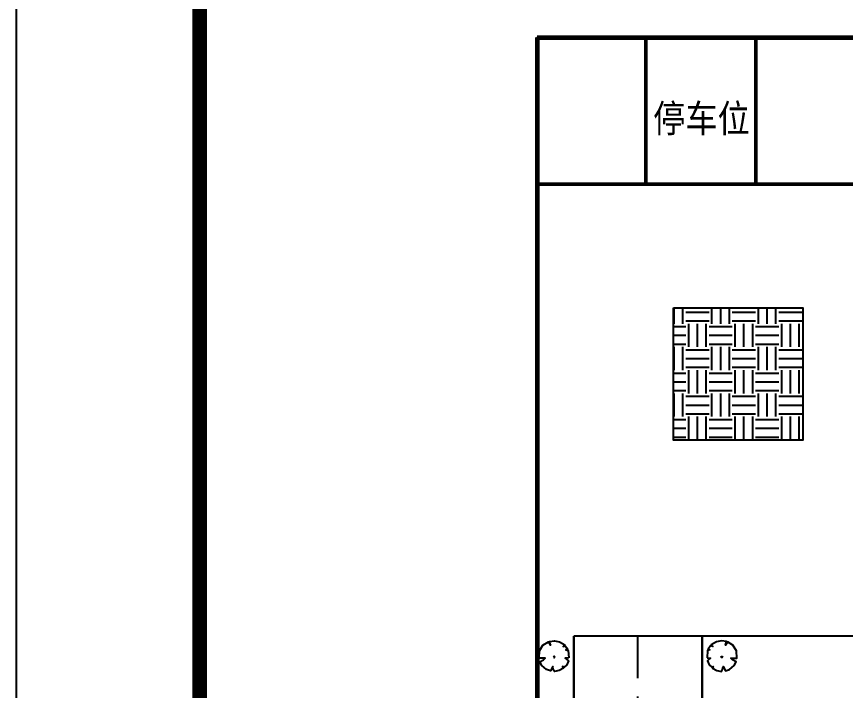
# Model space of a CAD drawing. Extents: x 301136 to 469336, y 529561 to 648381.
# Drawn here: x 301136 to 323763, y 611568 to 629975 of the extents above; entities that cross this region are included whole.
import ezdxf

# ---------------------------------------------------------------- set-up
doc = ezdxf.new("R2010")
doc.units = 0
doc.header["$LTSCALE"] = 40
doc.linetypes.add('CENTER2', pattern=[1.125, 0.75, -0.125, 0.125, -0.125])
for name, color, linetype in [('PUB_DIM', 3, 'Continuous'), ('PUB_TEXT', 7, 'Continuous'), ('tree', 64, 'Continuous'), ('TUBAO', 7, 'Continuous'), ('标注', 7, 'Continuous')]:
    doc.layers.add(name, color=color, linetype=linetype)
doc.layers.add('公路', color=41, linetype='Continuous', lineweight=30)
doc.layers.add('围墙', color=82, linetype='围墙', lineweight=60)
doc.styles.add('宋体', font='SimSun.ttf', dxfattribs={"width": 0.85})
doc.linetypes.add('围墙', pattern='A,20,[130,ltypeshp.shx,S=5,R=0,X=0,Y=-5],20', length=40)

# ---------------------------------------------------------------- blocks, each defined once
blk = doc.blocks.new('A$C1CB2207C')
at = {"layer": 'tree', "color": 30}
blk.add_lwpolyline([(0, 2.46), (0.65, 2.43), (0.07, 1.96), (0.38, 1.23), (0.86, 0.77), (1.14, 0.91), (1.01, 0.62), (1.8, 0.16), (2.65, 0), (2.84, 0.38), (2.92, 0.89), (3.34, 0.11), (4.09, 0.37), (4.91, 1.11), (5.29, 1.78), (4.61, 2.12), (4.31, 2.44), (5.43, 2.44), (5.36, 3.73), (4.72, 4.76), (3.72, 5.38), (3.34, 4.78), (3.54, 5.46), (2.63, 5.6), (1.7, 5.4), (0.76, 4.85), (1.03, 4.53), (0.65, 4.66), (0.2, 4.09), (0.53, 3.94), (0.11, 3.84)], close=True, dxfattribs=at)
blk.add_circle((2.68, 2.63), 0.103, dxfattribs=at)

msp = doc.modelspace()

# ---------------------------------------------------------------- hatches: boundary and pattern name
at = {"layer": '标注'}
h = msp.add_hatch(dxfattribs=at)
h.set_pattern_fill('纵横编织纹', color=256, scale=100, style=0)
h.set_pattern_definition([(0, (0, 0), (635, 635), [635, -635]), (0, (0, 238.1), (635, 635), [635, -635]), (0, (0, 476.25), (635, 635), [635, -635]), (90, (79.4, 555.6), (-635, 635), [635, -635]), (90, (317.5, 555.6), (-635, 635), [635, -635]), (90, (555.6, 555.6), (-635, 635), [635, -635])])
h.paths.add_polyline_path([(319067.5, 622017.8), (322601.3, 622017.8), (322601.3, 618406.5), (319067.5, 618406.5)])

# ---------------------------------------------------------------- linework, layer by layer
at = {"layer": 'PUB_DIM', "color": 0, "linetype": 'ByBlock', "lineweight": 18}
msp.add_line((315333.3, 625400), (315333.3, 629400), dxfattribs=at)
at = {"layer": 'PUB_DIM', "color": 0, "linetype": 'ByBlock', "lineweight": 18, "const_width": 100}
for points in [[(318316.7, 625400), (318316.7, 629400)], [(321316.7, 625400), (321316.7, 629400)], [(315350, 625400), (324316.7, 625400)]]:
    msp.add_lwpolyline(points, dxfattribs=at)
at = {"layer": 'TUBAO', "linetype": 'Continuous', "lineweight": -2}
msp.add_lwpolyline([(301136.3, 529581.4), (301136.3, 648381.4), (469336.3, 648381.4), (469336.3, 529581.4)], dxfattribs=at)
at = {"layer": 'TUBAO', "linetype": 'Continuous', "lineweight": 120, "const_width": 400}
msp.add_lwpolyline([(426014.3, 531561.4), (306136.3, 531561.4), (306136.3, 609751.1), (306136.3, 646361.4), (432319.7, 646361.4), (467336.3, 646361.4), (467336.3, 609751.1), (467336.3, 531561.4)], close=True, dxfattribs=at)
at = {"layer": '公路'}
for points in [[(359150, 623400), (409820, 623400, -0.4142136), (414320, 618900), (414320, 580400, -0.4142136), (409320, 575400), (321350, 575400, -0.4142136), (316350, 580400), (316350, 613050)], [(359150, 619900), (409820, 619900, -0.4142136), (410820, 618900), (410820, 580400, -0.4142136), (409320, 578900), (321350, 578900, -0.4142136), (319850, 580400), (319850, 613050)]]:
    msp.add_lwpolyline(points, format="xyb", dxfattribs=at)
at = {"layer": '公路', "linetype": 'CENTER2', "lineweight": -2, "ltscale": 100}
msp.add_lwpolyline([(359150, 621650), (409820, 621650, -0.4142136), (412570, 618900), (412570, 580400, -0.4142136), (409320, 577150), (321350, 577150, -0.4142136), (318100, 580400), (318100, 613050)], format="xyb", dxfattribs=at)
at = {"layer": '围墙'}
for points in [[(315350, 629400), (315350, 574400)], [(315350, 629400), (324316.7, 629400)]]:
    msp.add_lwpolyline(points, dxfattribs=at)
at = {"layer": '标注', "color": 0}
msp.add_lwpolyline([(315350, 629400), (315350, 625400)], dxfattribs=at)
at = {"layer": '标注'}
for points in [[(315350, 574400), (415320.6, 574400), (415320.6, 629400), (315350, 629400)], [(319067.5, 622017.8), (322601.3, 622017.8), (322601.3, 618406.5), (319067.5, 618406.5)]]:
    msp.add_lwpolyline(points, close=True, dxfattribs=at)
msp.add_lwpolyline([(352820, 613050), (316350, 613050)], dxfattribs=at)

# ---------------------------------------------------------------- block references
at = {"layer": 'tree', "linetype": 'Continuous', "yscale": 150.0000000298023, "zscale": 150}
for p, xscale in [((316214.2, 612086.3), -150.0000000149011), ((319985.8, 612086.3), 150.0000000149011)]:
    msp.add_blockref('A$C1CB2207C', p, dxfattribs=dict(at, xscale=xscale))

# ---------------------------------------------------------------- texts
at = {"layer": 'PUB_TEXT', "color": 0, "linetype": 'ByBlock', "lineweight": 18, "style": '宋体', "width": 0.85}
msp.add_text('停车位', height=759.49, dxfattribs=at).set_placement((318513.2, 626812))

doc.saveas('drawing.dxf')
